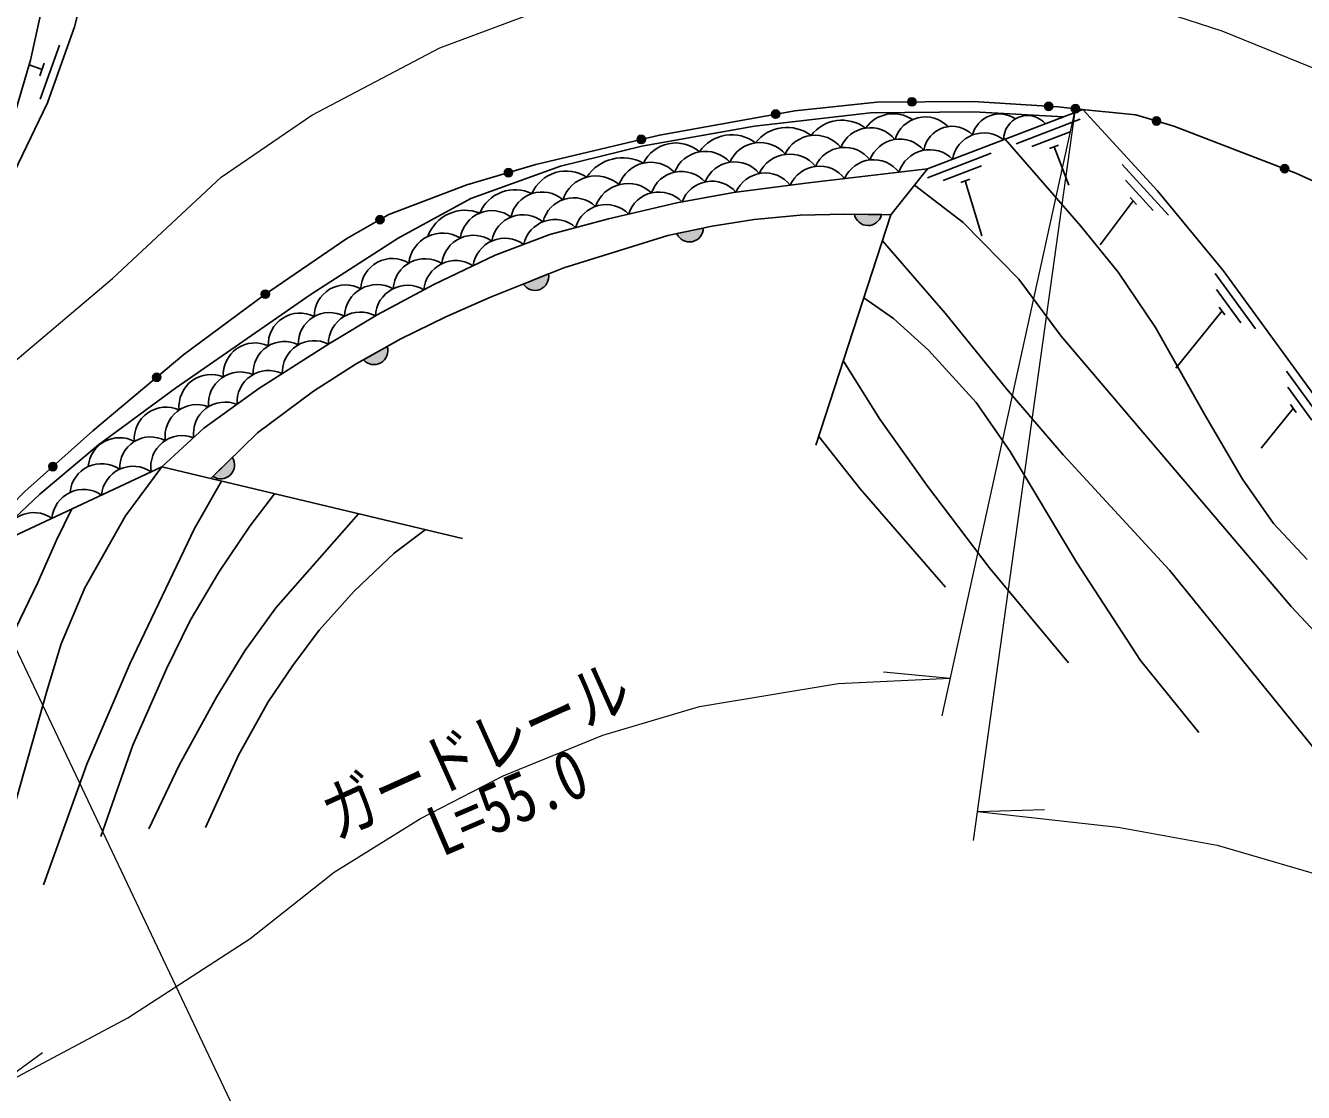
# Model space of a CAD drawing. Units: millimetres at full size, sheet at 1:1000; details may follow other scales. Extents: x 40000 to 680000, y 20000 to 380000.
# Drawn here: x 300854 to 347526, y 240557 to 279509 of the extents above; entities that cross this region are included whole.
import ezdxf
from ezdxf.enums import TextEntityAlignment as Align

# ---------------------------------------------------------------- set-up
doc = ezdxf.new("R2010")
doc.units = ezdxf.units.MM
doc.header["$LTSCALE"] = 1000
doc.linetypes.add('CHAIN', pattern=[18.5, 12, -1.5, 3.5, -1.5])
for name, color, linetype, lineweight in [('M-BGD', 7, 'Continuous', 25), ('M-BMK', 2, 'CHAIN', 13), ('M-STR-HTXT', 7, 'Continuous', 13)]:
    doc.layers.add(name, color=color, linetype=linetype, lineweight=lineweight)
doc.styles.add('ＭＳ ゴシック', font='')
doc.styles.get('ＭＳ ゴシック').set_extended_font_data('MS Gothic')

msp = doc.modelspace()

# ---------------------------------------------------------------- hatches: boundary and pattern name
at = {"layer": 'M-BGD'}
for points in [[(333075, 276724, -1), (333375, 276725, -1)], [(328105, 276249, -1), (328400, 276303, -1)], [(338069, 276569, -1), (338368, 276550, -0.41421), (338209, 276410, -0.41421)], [(339064, 276409, -1), (339334, 276538, -0.41421), (339264, 276338, -0.41421)], [(342014, 276067, -1), (342301, 275981, -0.41421), (342114, 275880, -0.41421)], [(323194, 275316, -1), (323485, 275386, -0.41421), (323374, 275205, -0.41421)], [(318346, 274096, -1), (318634, 274181, -1)], [(346702, 274335, -0.41421), (346896, 274422, -0.41421), (346983, 274228, -1)], [(313672, 272349, -1), (313933, 272497, -0.41421), (313876, 272293, -0.41421)], [(332115, 272605, -0.82183), (331124, 272622)], [(325608, 272117, -0.82183), (324638, 271915)], [(319952, 270440, -0.82183), (319032, 270071)], [(309489, 269616, -1), (309737, 269785, -0.41421), (309698, 269577, -0.41421)], [(314060, 267794, -0.82183), (313197, 267306)], [(305527, 266569, -1), (305757, 266762, -1)], [(308403, 263741, -0.82183), (307696, 263047)], [(301738, 263307, -0.41421), (301750, 263519, -0.41421), (301962, 263507, -1)]]:
    msp.add_hatch(color=256, dxfattribs=at).paths.add_polyline_path(points)

# ---------------------------------------------------------------- linework, layer by layer
for p, q in [((301386, 276819), (302090, 278798)), ((301455, 277909), (300980, 278078)), ((301373, 277678), (301537, 278140)), ((339371, 276088), (337036, 275194)), ((339011, 275629), (337610, 275093)), ((338581, 275143), (338255, 275018)), ((338418, 275081), (338954, 273680)), ((336126, 274845), (333791, 273951)), ((335766, 274386), (334365, 273850)), ((342600, 272588), (340910, 274431)), ((335336, 273901), (335009, 273775)), ((335173, 273838), (335776, 271834)), ((342041, 272754), (341027, 273859)), ((341313, 273104), (340101, 271502)), ((341431, 272975), (341195, 273233)), ((332115, 272605), (331124, 272622)), ((325608, 272117), (324638, 271915)), ((319952, 270440), (319032, 270071)), ((345777, 268434), (344303, 270454)), ((345240, 268661), (344356, 269873)), ((344555, 269090), (342867, 267006)), ((344658, 268949), (344452, 269232)), ((314060, 267794), (313197, 267306)), ((348375, 264872), (346902, 266892)), ((347838, 265099), (346954, 266311)), ((347257, 265387), (347051, 265670)), ((347154, 265528), (345983, 264082)), ((308403, 263741), (307696, 263047)), ((305830, 263399), (316807, 260777))]:
    msp.add_line(p, q, dxfattribs=at)
for points in [[(264019, 256192), (264017, 256192), (268547, 256258), (272045, 256697), (274158, 257112), (276517, 257726), (279687, 258780), (282512, 259987), (285484, 261418), (291018, 264517), (294319, 266738), (297170, 268749), (298292, 270719), (299302, 272921), (300023, 274940), (300436, 276212), (301029, 278250), (301747, 281520), (302516, 285227), (304265, 292263)], [(304825, 290175), (304114, 285297), (302646, 279466), (301656, 276685), (299653, 272558), (298049, 270291)], [(289107, 255812), (298818, 260447), (300830, 262495), (303313, 264716), (306640, 267501), (309538, 269649), (312584, 271734), (314127, 272607), (316975, 273690), (319495, 274436), (324007, 275510), (328946, 276401), (331945, 276717), (335459, 276737), (338564, 276537), (339199, 276473)], [(299091, 260245), (301379, 262401), (303514, 264203), (306328, 266265), (311288, 269704), (314467, 271747), (317118, 273200), (320397, 274379), (323364, 275111), (327473, 275830), (331709, 276328), (335492, 276355), (338767, 276178)], [(299292, 246973), (301636, 255209), (302152, 256931), (303018, 258975), (304506, 261605), (305830, 263399), (307365, 264804), (309379, 266256), (311953, 267905), (313696, 268944), (315759, 270050), (318010, 271120), (320002, 271880), (322141, 272455), (324643, 273032), (326706, 273411), (329450, 273768), (333796, 274274), (339468, 276446)], [(339199, 276473), (341401, 276252), (342789, 275833), (347250, 274125), (351570, 272155), (360980, 266759), (369377, 262150), (376590, 258135), (381931, 255118)], [(339468, 276446), (342190, 273479), (344594, 270565), (349740, 263509), (360812, 256724), (370855, 250182), (375251, 247564), (378122, 245681), (381329, 245368), (384134, 246008), (386427, 246515), (389295, 246680), (396092, 246965), (403189, 245518), (409271, 244306), (410730, 243983), (417052, 243526), (424836, 245248), (427185, 244898), (430550, 244684), (439888, 247461)], [(336632, 275360), (339397, 272185), (340757, 270502), (342121, 268479), (343928, 265297), (345303, 262950), (346433, 261329), (347666, 260011)], [(333796, 274274), (332460, 272599), (329723, 264190)], [(333324, 273683), (335104, 272322), (337132, 270246), (338675, 268166), (347073, 258296), (351370, 253705)], [(307619, 262971), (309321, 264643), (311376, 266161), (312931, 267155), (314556, 268075), (316207, 268871), (317838, 269593), (320510, 270663), (324316, 271848), (325929, 272184), (327459, 272432), (329140, 272592), (330780, 272628), (332460, 272599)], [(332149, 271645), (334445, 269008), (336675, 266241), (338750, 263831), (342633, 259622), (348009, 252998)], [(343701, 253695), (341578, 256323), (339234, 259917), (336811, 263953), (335571, 265751), (333834, 267662), (332556, 268818), (331475, 269572)], [(330722, 267259), (332059, 265142), (333801, 262690), (336050, 259726), (338949, 256244)], [(329825, 264505), (331331, 262590), (334455, 259009)], [(272443, 250150), (275701, 250503), (280240, 251021), (282631, 251833), (288308, 254785), (290507, 255934), (299249, 260324), (305830, 263399)], [(308008, 262878), (307026, 261148), (304673, 256225), (303092, 252536), (301512, 248138)], [(303598, 249896), (304775, 253233), (305997, 256018), (306869, 257783), (307918, 259557), (309050, 261236), (309950, 262414)], [(296946, 245886), (297597, 247810), (298187, 249604), (298632, 251483), (299126, 253559), (299761, 255530), (300485, 257478), (301299, 259173), (301983, 260722), (302540, 261862)], [(313018, 261682), (309996, 258254), (308867, 256677), (307829, 254993), (306467, 252511), (305356, 250175)], [(307425, 250232), (308632, 252875), (309716, 254822), (310616, 256144), (311575, 257432), (312855, 258856), (314321, 260245), (315446, 261102)]]:
    msp.add_lwpolyline(points, dxfattribs=at)
for centre in [(333225, 276724), (328252, 276276), (338219, 276559), (339199, 276473), (342158, 276024), (323340, 275351), (318490, 274139), (346842, 274281), (313802, 272423), (309613, 269701), (305642, 266666), (301850, 263407)]:
    msp.add_circle(centre, 150, dxfattribs=at)
for centre, radius, start, end in [((330674, 274619), 1433, 53.2147, 142.2626), ((332546, 275045), 1244, 55.7655, 144.5118), ((333715, 275019), 1154, 43.9526, 163.3689), ((336424, 275268), 1015, 55.1964, 165.8451), ((337448, 275354), 870, 40.9932, 180.9091), ((326643, 274091), 1430, 52.677, 145.5735), ((328663, 274320), 1468, 53.2694, 141.7709), ((329689, 274292), 1213, 38.9201, 155.0959), ((331704, 274619), 1160, 38.9724, 158.002), ((334692, 274785), 1046, 44.3719, 170.4749), ((335855, 274432), 1160, 51.4363, 170.4659), ((324600, 273904), 1318, 49.0658, 153.7944), ((325677, 273715), 1203, 41.8724, 158.5635), ((327678, 274032), 1208, 39.8246, 156.2464), ((330769, 273902), 1160, 37.2657, 156.2953), ((332781, 274202), 1160, 40.6568, 159.6865), ((333873, 273807), 1171, 44.328, 162.7868), ((322660, 273116), 1565, 61.0579, 146.6536), ((323686, 273285), 1231, 45.0074, 160.2413), ((326752, 273372), 1160, 39.37, 158.3997), ((328760, 273588), 1227, 39.5006, 154.9327), ((331830, 273452), 1160, 37.1385, 156.1681), ((320605, 272824), 1374, 57.0372, 156.4093), ((321684, 272747), 1274, 48.5053, 161.6158), ((324810, 273023), 1160, 41.9951, 161.0247), ((327867, 272968), 1160, 37.8949, 156.9245), ((329846, 273217), 1160, 37.3828, 156.4323), ((318732, 272112), 1403, 64.0437, 156.9288), ((322853, 272494), 1250, 46.4736, 160.7743), ((325921, 272666), 1160, 40.7228, 159.7786), ((319714, 272273), 1160, 48.9597, 167.9894), ((320878, 272060), 1160, 46.7711, 165.8007), ((323987, 272272), 1161, 43.2368, 162.2404), ((316905, 271314), 1450, 68.3156, 160.1559), ((317886, 271586), 1165, 53.1093, 171.9037), ((319023, 271443), 1160, 51.028, 170.0576), ((322057, 271811), 1159, 44.7121, 163.8298), ((331621, 272711), 505, 190.1924, 347.8505), ((320177, 271272), 1154, 48.3201, 167.7381), ((325103, 272112), 505, 202.9592, 0.6173), ((316085, 270685), 1247, 58.6769, 173.1053), ((317213, 270693), 1160, 54.9182, 173.9478), ((318357, 270577), 1168, 53.5926, 172.2183), ((314247, 269857), 1147, 58.4434, 178.213), ((315438, 269836), 1160, 57.6277, 176.6573), ((316559, 269770), 1159, 56.4257, 175.5369), ((319455, 270346), 505, 212.9957, 10.6539), ((312539, 268892), 1147, 60.7082, 180.5186), ((313699, 268851), 1201, 61.1174, 177.9077), ((314802, 268854), 1172, 59.0936, 177.488), ((310865, 267861), 1149, 62.7117, 182.4168), ((311958, 267885), 1146, 61.8106, 181.6752), ((313074, 267888), 1160, 61.3221, 180.3517), ((309228, 266767), 1154, 64.8766, 184.24), ((310301, 266835), 1138, 63.2886, 183.6099), ((311390, 266845), 1160, 63.1382, 182.1678), ((313580, 267635), 505, 220.6753, 18.3335), ((307630, 265597), 1173, 67.6666, 185.9753), ((308698, 265693), 1168, 66.4324, 185.0257), ((309734, 265753), 1160, 64.6692, 183.7512), ((305985, 264417), 1161, 65.647, 184.6604), ((307110, 264508), 1163, 68.6054, 187.4838), ((308142, 264603), 1159, 67.9343, 187.039), ((304284, 263316), 1145, 61.6097, 175.5121), ((305422, 263359), 1132, 61.7799, 182.433), ((306578, 263386), 1152, 68.9873, 188.4738), ((307981, 263464), 505, 235.6534, 33.3116), ((303634, 262354), 1160, 55.5267, 174.5563), ((304781, 262259), 1160, 55.5267, 174.5563), ((302969, 261413), 1160, 55.5267, 174.5563), ((301157, 260566), 1160, 55.5267, 174.5563)]:
    msp.add_arc(centre, radius, start, end, dxfattribs=at)
at = {"layer": 'M-BMK'}
msp.add_lwpolyline([(270414, 252338), (275757, 253334), (280550, 254501), (284994, 256358), (289985, 259146), (295260, 262867), (304023, 270276), (307996, 273972), (311315, 276232), (315984, 278699), (319714, 280089), (323277, 281122), (326979, 281649), (332934, 281756), (336788, 281529), (339780, 280865), (344550, 279312), (349961, 277115)], dxfattribs=at)
at = {"layer": 'M-STR-HTXT'}
for p, q in [((334325, 254301), (339199, 276473)), ((335470, 249761), (339199, 276473)), ((308656, 239569), (298894, 260146)), ((332184, 255908), (334629, 255678)), ((335617, 250818), (338071, 250886)), ((299489, 240571), (301475, 242014))]:
    msp.add_line(p, q, dxfattribs=at)
for points in [[(299489, 240571), (304585, 243281), (309042, 246163), (312127, 248597), (315284, 250563), (318303, 252119), (321938, 253606), (325463, 254645), (330532, 255491), (334629, 255678)], [(335617, 250818), (340755, 250240), (344376, 249584), (348967, 248246), (352790, 246584), (370045, 237000)]]:
    msp.add_lwpolyline(points, dxfattribs=at)

# ---------------------------------------------------------------- texts
at = {"layer": 'M-STR-HTXT', "style": 'ＭＳ ゴシック', "width": 0.8}
msp.add_text('ガードレール', height=1833, rotation=24.226, dxfattribs=at).set_placement((317881, 251727), align=Align.BOTTOM_CENTER)
msp.add_text('L=55.0', height=1833, rotation=23.161, dxfattribs=at).set_placement((318089, 252009), align=Align.TOP_CENTER)

doc.saveas('drawing.dxf')
